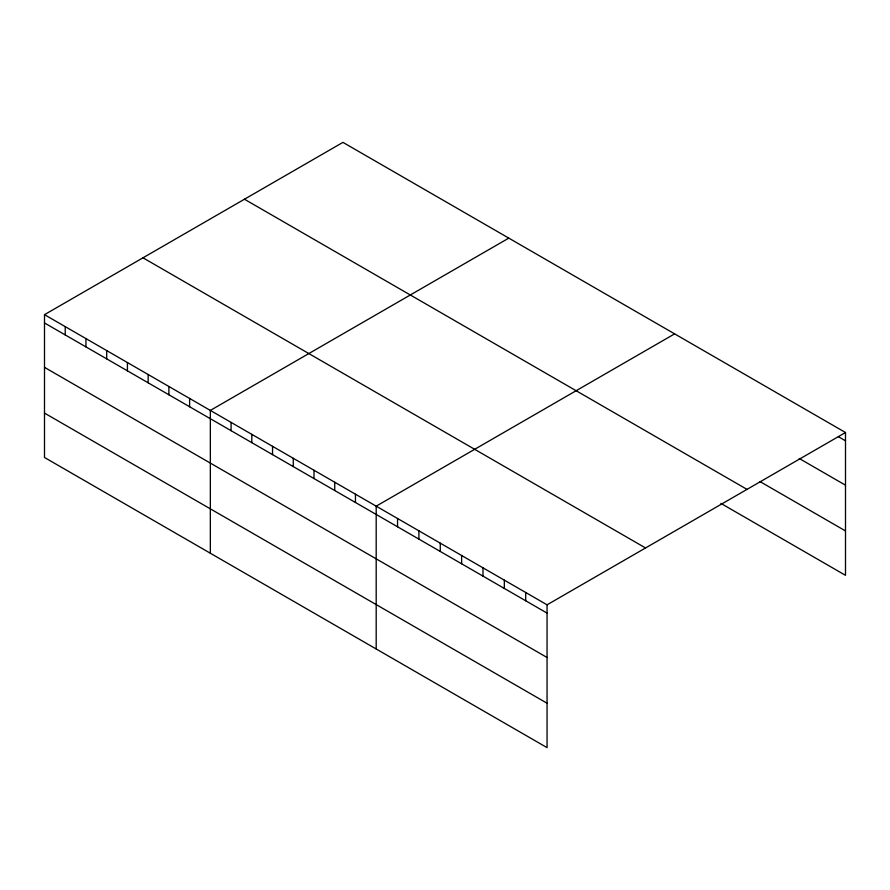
<?xml version="1.0" encoding="UTF-8"?>
<svg xmlns="http://www.w3.org/2000/svg" width="890" height="890" viewBox="0 0 890 890"><rect width="100%" height="100%" fill="white"/><g stroke="black" fill="none" stroke-linecap="round" stroke-linejoin="round"><path stroke-width="1.33" d="M44.5 314.671L547.061 604.822L547.061 747.633L44.5 457.482L44.5 314.671L342.939 142.367L845.5 432.518L845.5 575.329L720.911 503.395M508.791 238.119L210.34 410.424L210.34 553.235M674.631 333.861L376.192 506.165L376.192 648.977M547.061 604.822L845.5 432.518M838.38 436.69L845.5 440.806M799.22 458.472L845.5 485.195M760.06 481.612L845.5 530.93M244.461 199.227L747.01 489.378M142.99 257.811L645.539 547.962M44.5 322.959L547.061 613.11M44.5 367.348L547.061 657.499M44.5 413.094L547.061 703.234M525.701 592.484L525.701 600.772M504.341 580.158L504.341 588.446M482.981 567.831L482.981 576.108M461.621 555.494L461.621 563.782M440.261 543.167L440.261 551.444M418.901 530.829L418.901 539.118M397.552 518.503L397.552 526.78M355.455 494.206L355.455 502.483M334.729 482.235L334.729 490.512M313.992 470.265L313.992 478.553M293.266 458.294L293.266 466.582M272.54 446.324L272.54 454.612M251.803 434.353L251.803 442.642M231.077 422.394L231.077 430.671M189.614 398.453L189.614 406.741M168.889 386.483L168.889 394.771M148.152 374.512L148.152 382.8M127.426 362.541L127.426 370.83M106.689 350.582L106.689 358.859M85.963 338.612L85.963 346.889M65.226 326.641L65.226 334.929"/></g></svg>
